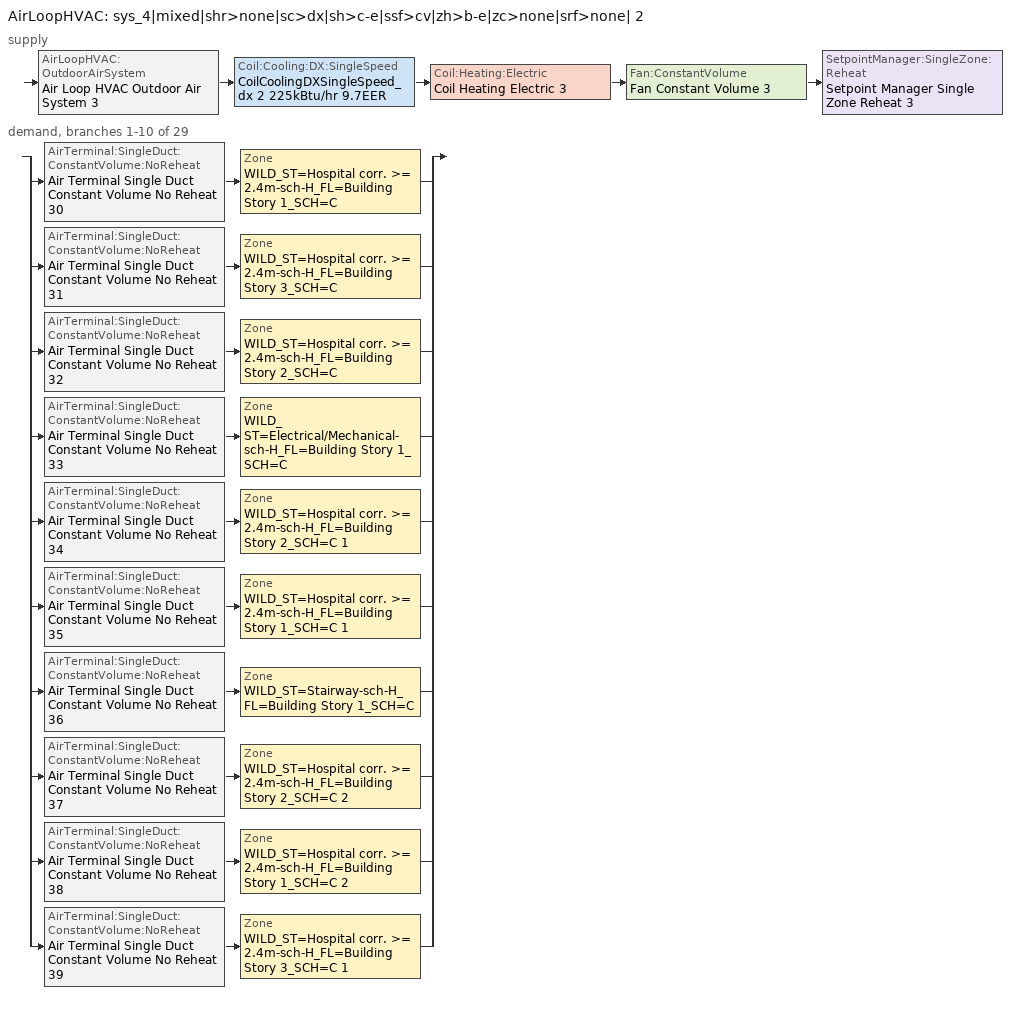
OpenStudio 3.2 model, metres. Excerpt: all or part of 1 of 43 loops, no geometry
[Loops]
AirLoopHVAC 'sys_4|mixed|shr>none|sc>dx|sh>c-e|ssf>cv|zh>b-e|zc>none|srf>none| 2'
 supply: AirLoopHVAC:OutdoorAirSystem 'Air Loop HVAC Outdoor Air System 3' > Coil:Cooling:DX:SingleSpeed 'CoilCoolingDXSingleSpeed_dx 2 225kBtu/hr 9.7EER' > Coil:Heating:Electric 'Coil Heating Electric 3' > Fan:ConstantVolume 'Fan Constant Volume 3' > SetpointManager:SingleZone:Reheat 'Setpoint Manager Single Zone Reheat 3'
 demand, branches 1-10 of 29: split
  | AirTerminal:SingleDuct:ConstantVolume:NoReheat 'Air Terminal Single Duct Constant Volume No Reheat 30' > Zone 'WILD_ST=Hospital corr. >= 2.4m-sch-H_FL=Building Story 1_SCH=C'
  | AirTerminal:SingleDuct:ConstantVolume:NoReheat 'Air Terminal Single Duct Constant Volume No Reheat 31' > Zone 'WILD_ST=Hospital corr. >= 2.4m-sch-H_FL=Building Story 3_SCH=C'
  | AirTerminal:SingleDuct:ConstantVolume:NoReheat 'Air Terminal Single Duct Constant Volume No Reheat 32' > Zone 'WILD_ST=Hospital corr. >= 2.4m-sch-H_FL=Building Story 2_SCH=C'
  | AirTerminal:SingleDuct:ConstantVolume:NoReheat 'Air Terminal Single Duct Constant Volume No Reheat 33' > Zone 'WILD_ST=Electrical/Mechanical-sch-H_FL=Building Story 1_SCH=C'
  | AirTerminal:SingleDuct:ConstantVolume:NoReheat 'Air Terminal Single Duct Constant Volume No Reheat 34' > Zone 'WILD_ST=Hospital corr. >= 2.4m-sch-H_FL=Building Story 2_SCH=C 1'
  | AirTerminal:SingleDuct:ConstantVolume:NoReheat 'Air Terminal Single Duct Constant Volume No Reheat 35' > Zone 'WILD_ST=Hospital corr. >= 2.4m-sch-H_FL=Building Story 1_SCH=C 1'
  | AirTerminal:SingleDuct:ConstantVolume:NoReheat 'Air Terminal Single Duct Constant Volume No Reheat 36' > Zone 'WILD_ST=Stairway-sch-H_FL=Building Story 1_SCH=C'
  | AirTerminal:SingleDuct:ConstantVolume:NoReheat 'Air Terminal Single Duct Constant Volume No Reheat 37' > Zone 'WILD_ST=Hospital corr. >= 2.4m-sch-H_FL=Building Story 2_SCH=C 2'
  | AirTerminal:SingleDuct:ConstantVolume:NoReheat 'Air Terminal Single Duct Constant Volume No Reheat 38' > Zone 'WILD_ST=Hospital corr. >= 2.4m-sch-H_FL=Building Story 1_SCH=C 2'
  | AirTerminal:SingleDuct:ConstantVolume:NoReheat 'Air Terminal Single Duct Constant Volume No Reheat 39' > Zone 'WILD_ST=Hospital corr. >= 2.4m-sch-H_FL=Building Story 3_SCH=C 1'
[Sizing:Zone] Zone Cooling Design Supply Air Temperature Input Method=TemperatureDifference; Zone Cooling Design Supply Air Temperature {C}=14; Zone Cooling Design Supply Air Temperature Difference {deltaC}=11; Zone Heating Design Supply Air Temperature Input Method=TemperatureDifference; Zone Heating Design Supply Air Temperature {C}=40; Zone Heating Design Supply Air Temperature Difference {deltaC}=21; Zone Cooling Design Supply Air Humidity Ratio {kg-H2O/kg-air}=0.0085; Zone Heating Design Supply Air Humidity Ratio {kg-H2O/kg-air}=0.008; Zone Heating Sizing Factor=1.3; Zone Cooling Sizing Factor=1.1; Cooling Design Air Flow Method=DesignDay; Heating Design Air Flow Method=DesignDay; Account for Dedicated Outdoor Air System=No; Dedicated Outdoor Air System Control Strategy=NeutralSupplyAir; Dedicated Outdoor Air Low Setpoint Temperature for Design {C}=autosize; Dedicated Outdoor Air High Setpoint Temperature for Design {C}=autosize
WILD_ST=Hospital corr. >= 2.4m-sch-H_FL=Building Story 1_SCH=C; WILD_ST=Hospital corr. >= 2.4m-sch-H_FL=Building Story 3_SCH=C; WILD_ST=Hospital corr. >= 2.4m-sch-H_FL=Building Story 2_SCH=C; WILD_ST=Electrical/Mechanical-sch-H_FL=Building Story 1_SCH=C; WILD_ST=Hospital corr. >= 2.4m-sch-H_FL=Building Story 2_SCH=C 1; WILD_ST=Hospital corr. >= 2.4m-sch-H_FL=Building Story 1_SCH=C 1; WILD_ST=Stairway-sch-H_FL=Building Story 1_SCH=C; WILD_ST=Hospital corr. >= 2.4m-sch-H_FL=Building Story 2_SCH=C 2; WILD_ST=Hospital corr. >= 2.4m-sch-H_FL=Building Story 1_SCH=C 2; WILD_ST=Hospital corr. >= 2.4m-sch-H_FL=Building Story 3_SCH=C 1
[Zone equipment]
WILD_ST=Hospital corr. >= 2.4m-sch-H_FL=Building Story 1_SCH=C: Zone HVAC Baseboard Convective Electric 30, Air Terminal Single Duct Constant Volume No Reheat 30
WILD_ST=Hospital corr. >= 2.4m-sch-H_FL=Building Story 3_SCH=C: Zone HVAC Baseboard Convective Electric 31, Air Terminal Single Duct Constant Volume No Reheat 31
WILD_ST=Hospital corr. >= 2.4m-sch-H_FL=Building Story 2_SCH=C: Zone HVAC Baseboard Convective Electric 32, Air Terminal Single Duct Constant Volume No Reheat 32
WILD_ST=Electrical/Mechanical-sch-H_FL=Building Story 1_SCH=C: Zone HVAC Baseboard Convective Electric 33, Air Terminal Single Duct Constant Volume No Reheat 33
WILD_ST=Hospital corr. >= 2.4m-sch-H_FL=Building Story 2_SCH=C 1: Zone HVAC Baseboard Convective Electric 34, Air Terminal Single Duct Constant Volume No Reheat 34
WILD_ST=Hospital corr. >= 2.4m-sch-H_FL=Building Story 1_SCH=C 1: Zone HVAC Baseboard Convective Electric 35, Air Terminal Single Duct Constant Volume No Reheat 35
WILD_ST=Stairway-sch-H_FL=Building Story 1_SCH=C: Zone HVAC Baseboard Convective Electric 36, Air Terminal Single Duct Constant Volume No Reheat 36
WILD_ST=Hospital corr. >= 2.4m-sch-H_FL=Building Story 2_SCH=C 2: Zone HVAC Baseboard Convective Electric 37, Air Terminal Single Duct Constant Volume No Reheat 37
WILD_ST=Hospital corr. >= 2.4m-sch-H_FL=Building Story 1_SCH=C 2: Zone HVAC Baseboard Convective Electric 38, Air Terminal Single Duct Constant Volume No Reheat 38
WILD_ST=Hospital corr. >= 2.4m-sch-H_FL=Building Story 3_SCH=C 1: Zone HVAC Baseboard Convective Electric 39, Air Terminal Single Duct Constant Volume No Reheat 39
[AirLoopHVAC]
sys_4|mixed|shr>none|sc>dx|sh>c-e|ssf>cv|zh>b-e|zc>none|srf>none| 2: Availability Schedule=sys_4|mixed|shr>none|sc>dx|sh>c-e|ssf>cv|zh>b-e|zc>none|srf>none| 2 Occ Sch; Design Supply Air Flow Rate {m3/s}=autosize; Design Return Air Flow Fraction of Supply Air Flow=1
[Sizing:System]
sys_4|mixed|shr>none|sc>dx|sh>c-e|ssf>cv|zh>b-e|zc>none|srf>none| 2: Type of Load to Size On=Sensible; Design Outdoor Air Flow Rate {m3/s}=Autosize; Central Heating Maximum System Air Flow Ratio=1; Preheat Design Temperature {C}=7; Preheat Design Humidity Ratio {kg-H2O/kg-Air}=0.008; Precool Design Temperature {C}=13; Precool Design Humidity Ratio {kg-H2O/kg-Air}=0.008; Central Cooling Design Supply Air Temperature {C}=13; Central Heating Design Supply Air Temperature {C}=43; Sizing Option=NonCoincident; 100% Outdoor Air in Cooling=No; 100% Outdoor Air in Heating=No; Central Cooling Design Supply Air Humidity Ratio {kg-H2O/kg-Air}=0.0085; Central Heating Design Supply Air Humidity Ratio {kg-H2O/kg-Air}=0.008; Cooling Design Air Flow Method=DesignDay; Cooling Design Air Flow Rate {m3/s}=0; Heating Design Air Flow Method=DesignDay; Heating Design Air Flow Rate {m3/s}=0; System Outdoor Air Method=ZoneSum; Zone Maximum Outdoor Air Fraction=1; Cooling Supply Air Flow Rate Per Floor Area {m3/s-m2}=0.00996765; Cooling Fraction of Autosized Cooling Supply Air Flow Rate=1; Cooling Supply Air Flow Rate Per Unit Cooling Capacity {m3/s-W}=3.94755e-05; Heating Supply Air Flow Rate Per Floor Area {m3/s-m2}=0.00996765; Heating Fraction of Autosized Heating Supply Air Flow Rate=1; Heating Fraction of Autosized Cooling Supply Air Flow Rate=1; Heating Supply Air Flow Rate Per Unit Heating Capacity {m3/s-W}=3.15882e-05; Cooling Design Capacity Method=CoolingDesignCapacity; Cooling Design Capacity {W}=autosize; Cooling Design Capacity Per Floor Area {W/m2}=234.7; Fraction of Autosized Cooling Design Capacity=1; Heating Design Capacity Method=HeatingDesignCapacity; Heating Design Capacity {W}=autosize; Heating Design Capacity Per Floor Area {W/m2}=157; Fraction of Autosized Heating Design Capacity=1; Central Cooling Capacity Control Method=OnOff
[Fan:ConstantVolume]
Fan Constant Volume 3: Availability Schedule=Always On Discrete; Fan Total Efficiency=0.39975; Pressure Rise {Pa}=640; Maximum Flow Rate {m3/s}=AutoSize; Motor Efficiency=0.615
[Coil:Cooling:DX:SingleSpeed]
CoilCoolingDXSingleSpeed_dx 2 225kBtu/hr 9.7EER: Availability Schedule=Always On Discrete; Rated Total Cooling Capacity {W}=autosize; Rated Sensible Heat Ratio=autosize; Rated COP {W/W}=3.36599; Rated Air Flow Rate {m3/s}=autosize; Rated Evaporator Fan Power Per Volume Flow Rate {W/(m3/s)}=773.3; Total Cooling Capacity Function of Temperature Curve=DXCOOL-NECB2011-REF-CAPFT; Total Cooling Capacity Function of Flow Fraction Curve=DXCOOL-NECB2011-REF-CAPFFLOW; Energy Input Ratio Function of Temperature Curve=DXCOOL-NECB2011-REF-COOLEIRFT; Energy Input Ratio Function of Flow Fraction Curve=DXCOOL-NECB2011-REF-COOLEIRFFLOW; Part Load Fraction Correlation Curve=DXCOOL-NECB2011-REF-COOLPLFFPLR; Minimum Outdoor Dry-Bulb Temperature for Compressor Operation {C}=-25; Condenser Type=AirCooled; Evaporative Condenser Effectiveness=0; Evaporative Condenser Air Flow Rate {m3/s}=Autosize; Evaporative Condenser Pump Rated Power Consumption {W}=Autosize; Crankcase Heater Capacity {W}=0; Maximum Outdoor Dry-Bulb Temperature for Crankcase Heater Operation {C}=0; Basin Heater Capacity {W/K}=0; Basin Heater Setpoint Temperature {C}=10
[Coil:Heating:Electric]
Coil Heating Electric 3: Availability Schedule=Always On Discrete
[Controller:OutdoorAir]
Controller Outdoor Air 3: Minimum Outdoor Air Flow Rate {m3/s}=autosize; Maximum Outdoor Air Flow Rate {m3/s}=Autosize; Economizer Control Type=DifferentialEnthalpy; Economizer Control Action Type=ModulateFlow; Lockout Type=NoLockout; Minimum Limit Type=FixedMinimum; Minimum Outdoor Air Schedule=sys_4|mixed|shr>none|sc>dx|sh>c-e|ssf>cv|zh>b-e|zc>none|srf>none| 2 Occ Sch; Controller Mechanical Ventilation=Controller Mechanical Ventilation 3; High Humidity Control=No; Heat Recovery Bypass Control Type=BypassWhenWithinEconomizerLimits
[Controller:MechanicalVentilation]
Controller Mechanical Ventilation 3: Availability Schedule=Always On Discrete; System Outdoor Air Method=ZoneSum
[AirLoopHVAC:OutdoorAirSystem]
Air Loop HVAC Outdoor Air System 3: Controller=Controller Outdoor Air 3
[SetpointManager:SingleZone:Reheat]
Setpoint Manager Single Zone Reheat 3: Minimum Supply Air Temperature {C}=13; Maximum Supply Air Temperature {C}=43; Control Zone=WILD_ST=Hospital corr. >= 2.4m-sch-H_FL=Building Story 1_SCH=C
[ZoneHVAC:Baseboard:Convective:Electric] Availability Schedule=Always On Discrete; Nominal Capacity {W}=autosize; Efficiency=1
Zone HVAC Baseboard Convective Electric 30; Zone HVAC Baseboard Convective Electric 31; Zone HVAC Baseboard Convective Electric 32; Zone HVAC Baseboard Convective Electric 33; Zone HVAC Baseboard Convective Electric 34; Zone HVAC Baseboard Convective Electric 35; Zone HVAC Baseboard Convective Electric 36; Zone HVAC Baseboard Convective Electric 37; Zone HVAC Baseboard Convective Electric 38; Zone HVAC Baseboard Convective Electric 39
[AirTerminal:SingleDuct:ConstantVolume:NoReheat] Availability Schedule=Always On Discrete; Maximum Air Flow Rate {m3/s}=AutoSize
Air Terminal Single Duct Constant Volume No Reheat 30; Air Terminal Single Duct Constant Volume No Reheat 31; Air Terminal Single Duct Constant Volume No Reheat 32; Air Terminal Single Duct Constant Volume No Reheat 33; Air Terminal Single Duct Constant Volume No Reheat 34; Air Terminal Single Duct Constant Volume No Reheat 35; Air Terminal Single Duct Constant Volume No Reheat 36; Air Terminal Single Duct Constant Volume No Reheat 37; Air Terminal Single Duct Constant Volume No Reheat 38; Air Terminal Single Duct Constant Volume No Reheat 39
[Schedule:Ruleset]
sys_4|mixed|shr>none|sc>dx|sh>c-e|ssf>cv|zh>b-e|zc>none|srf>none| 2 Occ Sch: Default Day Schedule=sys_4|mixed|shr>none|sc>dx|sh>c-e|ssf>cv|zh>b-e|zc>none|srf>none| 2 Occ Sch Default; Summer Design Day Schedule=sys_4|mixed|shr>none|sc>dx|sh>c-e|ssf>cv|zh>b-e|zc>none|srf>none| 2 Occ Sch Summer Design Day; Winter Design Day Schedule=sys_4|mixed|shr>none|sc>dx|sh>c-e|ssf>cv|zh>b-e|zc>none|srf>none| 2 Occ Sch Winter Design Day
[Schedule:Day]
sys_4|mixed|shr>none|sc>dx|sh>c-e|ssf>cv|zh>b-e|zc>none|srf>none| 2 Occ Sch Default: 9, 0, 0, 21, 0, 1, 24, 0, 0
sys_4|mixed|shr>none|sc>dx|sh>c-e|ssf>cv|zh>b-e|zc>none|srf>none| 2 Occ Sch Winter Design Day; sys_4|mixed|shr>none|sc>dx|sh>c-e|ssf>cv|zh>b-e|zc>none|srf>none| 2 Occ Sch Summer Design Day: 24, 0, 1
sys_4|mixed|shr>none|sc>dx|sh>c-e|ssf>cv|zh>b-e|zc>none|srf>none| 2 Occ Sch Sunday: 11, 0, 0, 19, 0, 1, 24, 0, 0
[Schedule:Rule]
sys_4|mixed|shr>none|sc>dx|sh>c-e|ssf>cv|zh>b-e|zc>none|srf>none| 2 Occ Sch Sunday Rule: Schedule Ruleset=sys_4|mixed|shr>none|sc>dx|sh>c-e|ssf>cv|zh>b-e|zc>none|srf>none| 2 Occ Sch; Rule Order=0; Day Schedule=sys_4|mixed|shr>none|sc>dx|sh>c-e|ssf>cv|zh>b-e|zc>none|srf>none| 2 Occ Sch Sunday; Apply Sunday=Yes; Date Specification Type=DateRange; Start Month=1; Start Day=1; End Month=12; End Day=31
[Schedule:Constant]
Always On Discrete: Value=1
[Curve:Biquadratic] Minimum Value of x=13; Maximum Value of x=24; Minimum Value of y=24; Maximum Value of y=46
Name | Coefficient1 Constant | Coefficient2 x | Coefficient3 x**2 | Coefficient4 y | Coefficient5 y**2 | Coefficient6 x*y
DXCOOL-NECB2011-REF-CAPFT | 0.867905 | 0.0142459 | 0.00055436 | -0.0075575 | 3.3e-05 | -0.0001918
DXCOOL-NECB2011-REF-COOLEIRFT | 0.114171 | 0.0281822 | -0.0004199 | 0.0214108 | 0.000161028 | -0.000679104
[Curve:Quadratic] Minimum Value of x=0.5; Maximum Value of x=1.5
Name | Coefficient1 Constant | Coefficient2 x | Coefficient3 x**2
DXCOOL-NECB2011-REF-CAPFFLOW | 0.8 | 0.2 | 0
DXCOOL-NECB2011-REF-COOLEIRFFLOW | 1.1552 | -0.1808 | 0.0256
[Curve:Cubic]
DXCOOL-NECB2011-REF-COOLPLFFPLR: Coefficient1 Constant=0.0277; Coefficient2 x=4.9151; Coefficient3 x**2=-8.184; Coefficient4 x**3=4.2702; Minimum Value of x=0.7; Maximum Value of x=1
